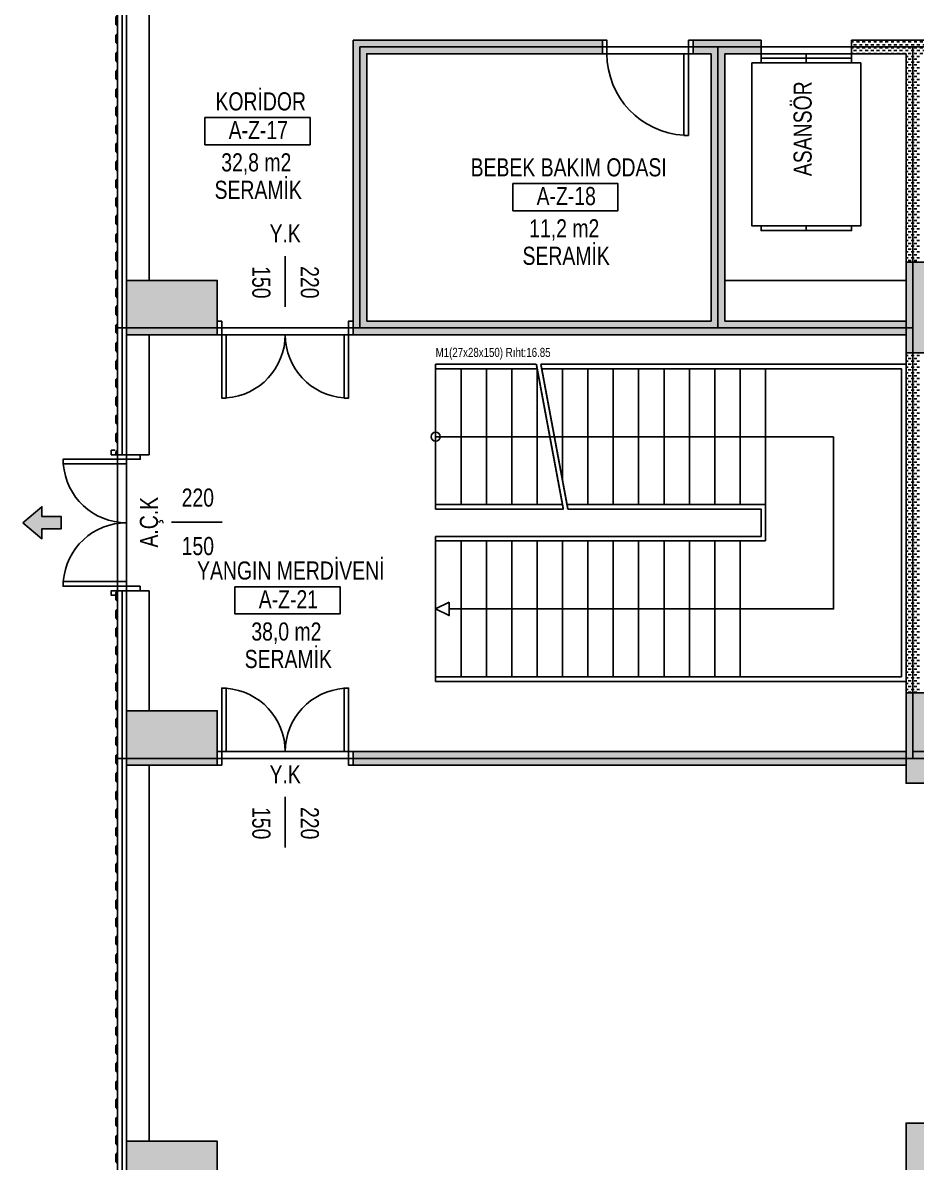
# Model space of a CAD drawing. Extents: x 259761 to 283296, y -701091 to -693683.
# Drawn here: x 259832 to 260818, y -699529 to -698271 of the extents above; entities that cross this region are included whole.
import ezdxf
from ezdxf.enums import TextEntityAlignment as Align

# ---------------------------------------------------------------- set-up
doc = ezdxf.new("R2010")
doc.units = 0
doc.header["$MEASUREMENT"] = 0
doc.layers.get('0').update_dxf_attribs({"linetype": 'CONTINUOUS'})
for name, color, linetype in [('A-DOOR', 193, 'CONTINUOUS'), ('A-WALL-SNWPNL', 200, 'CONTINUOUS'), ('MKDU0', 50, 'CONTINUOUS')]:
    doc.layers.add(name, color=color, linetype=linetype)
doc.styles.add('Fields_100', font='act_simplex.shx', dxfattribs={"width": 0.8, "height": 20})
doc.styles.add('Fields_50', font='act_simplex.shx', dxfattribs={"width": 0.8, "height": 10})
pattern_1 = [(0, (256351.4238, -647212.943), (3.175, 3.175), [3.175, -3.175])]

# ---------------------------------------------------------------- blocks, each defined once
blk = doc.blocks.new('Mahal kutusu_100')
at = {"color": 0}
blk.add_lwpolyline([(-58, 30), (58, 30), (58, 0), (-58, 0)], close=True, dxfattribs=at)
at = {"color": 0, "style": 'Fields_100', "width": 0.8}
for tag, p in [('MAHAL', (3.6, 37.9)), ('KOD', (0.9, 6.2)), ('ALAN', (-1.3, -29.4)), ('KAPLAMA', (0.8, -59.7))]:
    blk.add_attdef(tag, text='', height=20, dxfattribs=at).set_placement(p, align=Align.CENTER)
blk = doc.blocks.new('KAPI 150')
at = {"layer": 'A-DOOR'}
blk.add_line((145, 15), (5, 15), dxfattribs=at)
for points in [[(5, 15), (5, 85), (10, 85), (10, 15)], [(145, 15), (145, 85), (140, 85), (140, 15)]]:
    blk.add_lwpolyline(points, dxfattribs=at)
for points in [[(5, 0), (0, 0), (0, 15), (5, 15)], [(150, 0), (145, 0), (145, 15), (150, 15)]]:
    blk.add_lwpolyline(points, close=True, dxfattribs=at)
for centre, start, end in [((5, 15), 0, 85.904), ((145, 15), 94.096, 180)]:
    blk.add_arc(centre, 70, start, end, dxfattribs=at)
blk = doc.blocks.new('AÇK_01')
at = {"color": 0}
blk.add_lwpolyline([(28, 0), (-28, 0)], dxfattribs=at)
at = {"color": 0, "style": 'Fields_100', "width": 0.8}
blk.add_attdef('A.Ç.K.01', text='', height=20, rotation=90, dxfattribs=at).set_placement((-53, 0), align=Align.MIDDLE_CENTER)
for tag, p in [('W', (1, 17.2)), ('H', (1, -36.3))]:
    blk.add_attdef(tag, text='', height=20, dxfattribs=at).set_placement(p, align=Align.CENTER)
blk = doc.blocks.new('KAPI_100')
at = {"layer": 'A-DOOR'}
blk.add_line((5, 15), (95, 15), dxfattribs=at)
blk.add_lwpolyline([(95, 15), (95, 105), (90, 105), (90, 15)], dxfattribs=at)
for points in [[(0, 0), (5, 0), (5, 15), (0, 15)], [(95, 0), (100, 0), (100, 15), (95, 15)]]:
    blk.add_lwpolyline(points, close=True, dxfattribs=at)
blk.add_arc((95, 15), 90, 93.1847, 180, dxfattribs=at)
blk = doc.blocks.new('*U50')
at = {"layer": 'A-WALL-SNWPNL'}
blk.add_lwpolyline([(50, 1), (42, 1), (40, -1), (32, -1), (30, 1), (22, 1), (20, -1), (12, -1), (10, 1), (2, 1), (0, -1), (-8, -1), (-10, 1), (-18, 1), (-20, -1), (-28, -1), (-30, 1), (-38, 1), (-40, -1), (-48, -1), (-50, 1)], dxfattribs=at)
blk = doc.blocks.new('*U51')
at = {"layer": 'MKDU0', "color": 0, "linetype": 'ByBlock', "lineweight": -2, "transparency": 16777216}
for p in [(1700, 0), (1800, 0), (1900, 0), (2000, 0), (2100, 0)]:
    blk.add_blockref('*U50', p, dxfattribs=at)
blk = doc.blocks.new('*U22')
at = {"layer": 'A-WALL-SNWPNL'}
blk.add_lwpolyline([(50, 1), (42, 1), (40, -1), (32, -1), (30, 1), (22, 1), (20, -1), (12, -1), (10, 1), (2, 1), (0, -1), (-8, -1), (-10, 1), (-18, 1), (-20, -1), (-28, -1), (-30, 1), (-38, 1), (-40, -1), (-48, -1), (-50, 1)], dxfattribs=at)
blk = doc.blocks.new('*U23')
at = {"layer": 'MKDU0', "color": 0, "linetype": 'ByBlock', "lineweight": -2, "transparency": 16777216}
for p in [(0, 0), (100, 0), (200, 0), (300, 0), (400, 0), (500, 0), (600, 0), (700, 0), (800, 0), (900, 0), (1000, 0)]:
    blk.add_blockref('*U22', p, dxfattribs=at)

msp = doc.modelspace()

# ---------------------------------------------------------------- hatches: boundary and pattern name
at = {"layer": 'MKDU0', "ltscale": 0.03}
h = msp.add_hatch(dxfattribs=at)
h.set_pattern_fill('ANSI33', color=8)
h.set_pattern_definition([(45, (256351.424, -695852.415), (-4.490128, 4.490128), []), (45, (256355.914, -695852.415), (-4.490128, 4.490128), [3.175, -1.5875])])
h.paths.add_polyline_path([(260866.6, -698635.4), (260806.6, -698635.4), (260806.6, -698535.4), (260866.6, -698535.4)])
h.paths.add_polyline_path([(259946.6, -698615.4), (259946.6, -698555.4), (260046.6, -698555.4), (260046.6, -698615.4)])
h.paths.add_polyline_path([(261626.6, -698615.4), (261626.6, -698555.4), (261726.6, -698555.4), (261726.6, -698615.4)])
h.paths.add_polyline_path([(260866.6, -699585.4), (260806.6, -699585.4), (260806.6, -699485.4), (260866.6, -699485.4)])
h.paths.add_polyline_path([(260866.6, -699110.4), (260806.6, -699110.4), (260806.6, -699010.4), (260866.6, -699010.4)])
h.paths.add_polyline_path([(260866.6, -697685.4), (260806.6, -697685.4), (260806.6, -697585.4), (260866.6, -697585.4)])
h.paths.add_polyline_path([(260866.6, -697210.4), (260806.6, -697210.4), (260806.6, -697110.4), (260866.6, -697110.4)])
h.paths.add_polyline_path([(260866.6, -696735.4), (260806.6, -696735.4), (260806.6, -696635.4), (260866.6, -696635.4)])
h.paths.add_polyline_path([(260866.6, -695785.4), (260806.6, -695785.4), (260806.6, -695685.4), (260866.6, -695685.4)])
h.paths.add_polyline_path([(260866.6, -695310.4), (260806.6, -695310.4), (260806.6, -695210.4), (260866.6, -695210.4)])
h.paths.add_polyline_path([(260866.6, -694835.4), (260806.6, -694835.4), (260806.6, -694735.4), (260866.6, -694735.4)])
h.paths.add_polyline_path([(259946.6, -700055.4), (259946.6, -699995.4), (260046.6, -699995.4), (260046.6, -700055.4)])
h.paths.add_polyline_path([(260786.6, -700055.4), (260786.6, -699995.4), (260886.6, -699995.4), (260886.6, -700055.4)])
h.paths.add_polyline_path([(261626.6, -700055.4), (261626.6, -699995.4), (261726.6, -699995.4), (261726.6, -700055.4)])
h.paths.add_polyline_path([(259946.6, -699565.4), (259946.6, -699505.4), (260046.6, -699505.4), (260046.6, -699565.4)])
h.paths.add_polyline_path([(261626.6, -699565.4), (261626.6, -699505.4), (261726.6, -699505.4), (261726.6, -699565.4)])
h.paths.add_polyline_path([(259946.6, -699090.4), (259946.6, -699030.4), (260046.6, -699030.4), (260046.6, -699090.4)])
h.paths.add_polyline_path([(261626.6, -699090.4), (261626.6, -699030.4), (261726.6, -699030.4), (261726.6, -699090.4)])
h.paths.add_polyline_path([(259946.6, -698140.4), (259946.6, -698080.4), (260046.6, -698080.4), (260046.6, -698140.4)])
h.paths.add_polyline_path([(260786.6, -698140.4), (260786.6, -698080.4), (260886.6, -698080.4), (260886.6, -698140.4)])
h.paths.add_polyline_path([(261626.6, -698140.4), (261626.6, -698080.4), (261726.6, -698080.4), (261726.6, -698140.4)])
h.paths.add_polyline_path([(259946.6, -697665.4), (259946.6, -697605.4), (260046.6, -697605.4), (260046.6, -697665.4)])
h.paths.add_polyline_path([(261626.6, -697665.4), (261626.6, -697605.4), (261726.6, -697605.4), (261726.6, -697665.4)])
h.paths.add_polyline_path([(259946.6, -697190.4), (259946.6, -697130.4), (260046.6, -697130.4), (260046.6, -697190.4)])
h.paths.add_polyline_path([(261626.6, -697190.4), (261626.6, -697130.4), (261726.6, -697130.4), (261726.6, -697190.4)])
h.paths.add_polyline_path([(259946.6, -696715.4), (259946.6, -696655.4), (260046.6, -696655.4), (260046.6, -696715.4)])
h.paths.add_polyline_path([(261626.6, -696715.4), (261626.6, -696655.4), (261726.6, -696655.4), (261726.6, -696715.4)])
h.paths.add_polyline_path([(259946.6, -696240.4), (259946.6, -696180.4), (260046.6, -696180.4), (260046.6, -696240.4)])
h.paths.add_polyline_path([(260786.6, -696240.4), (260786.6, -696180.4), (260886.6, -696180.4), (260886.6, -696240.4)])
h.paths.add_polyline_path([(261626.6, -696240.4), (261626.6, -696180.4), (261726.6, -696180.4), (261726.6, -696240.4)])
h.paths.add_polyline_path([(259946.6, -695765.4), (259946.6, -695705.4), (260046.6, -695705.4), (260046.6, -695765.4)])
h.paths.add_polyline_path([(261626.6, -695765.4), (261626.6, -695705.4), (261726.6, -695705.4), (261726.6, -695765.4)])
h.paths.add_polyline_path([(259946.6, -695290.4), (259946.6, -695230.4), (260046.6, -695230.4), (260046.6, -695290.4)])
h.paths.add_polyline_path([(261626.6, -695290.4), (261626.6, -695230.4), (261726.6, -695230.4), (261726.6, -695290.4)])
h.paths.add_polyline_path([(259946.6, -694815.4), (259946.6, -694755.4), (260046.6, -694755.4), (260046.6, -694815.4)])
h.paths.add_polyline_path([(261626.6, -694815.4), (261626.6, -694755.4), (261726.6, -694755.4), (261726.6, -694815.4)])
h.paths.add_polyline_path([(259946.6, -694325.4), (259946.6, -694265.4), (260046.6, -694265.4), (260046.6, -694325.4)])
h.paths.add_polyline_path([(260786.6, -694325.4), (260786.6, -694265.4), (260886.6, -694265.4), (260886.6, -694325.4)])
h.paths.add_polyline_path([(261626.6, -694325.4), (261626.6, -694265.4), (261726.6, -694265.4), (261726.6, -694325.4)])
h = msp.add_hatch(dxfattribs=at)
h.set_pattern_fill('DASH', color=8)
h.set_pattern_definition(pattern_1)
h.paths.add_polyline_path([(260606.6, -698305.4), (260646.6, -698305.4), (260646.6, -698290.4), (260571.6, -698290.4), (260571.6, -698305.4), (260591.6, -698305.4), (260591.6, -698600.4), (260211.6, -698600.4), (260211.6, -698305.4), (260471.6, -698305.4), (260471.6, -698290.4), (260196.6, -698290.4), (260196.6, -698615.4), (260806.6, -698615.4), (260806.6, -698600.4), (260606.6, -698600.4)])
h = msp.add_hatch(dxfattribs=at)
h.set_pattern_fill('DASH', color=8)
h.set_pattern_definition(pattern_1)
h.paths.add_polyline_path([(260821.6, -698305.4), (260986.6, -698305.4), (260986.6, -698290.4), (260746.6, -698290.4), (260746.6, -698305.4), (260806.6, -698305.4), (260806.6, -698535.4), (260821.6, -698535.4)])
h = msp.add_hatch(dxfattribs=at)
h.set_pattern_fill('DASH', color=8)
h.set_pattern_definition(pattern_1)
h.paths.add_polyline_path([(260821.6, -698635.4), (260806.6, -698635.4), (260806.6, -699010.4), (260821.6, -699010.4)])
h = msp.add_hatch(color=8, dxfattribs=at)
h.dxf.hatch_style = 1
h.paths.add_polyline_path([(259832.1, -698822.9), (259853.2, -698840.6), (259853.2, -698829.6), (259874.4, -698829.6), (259874.4, -698816.1), (259853.2, -698816.1), (259853.2, -698805.2)])
h = msp.add_hatch(dxfattribs=at)
h.set_pattern_fill('DASH', color=8)
h.set_pattern_definition(pattern_1)
h.paths.add_polyline_path([(260806.6, -699075.4), (260196.6, -699075.4), (260196.6, -699090.4), (260806.6, -699090.4)])

# ---------------------------------------------------------------- linework, layer by layer
at = {"layer": 'MKDU0', "color": 8, "ltscale": 0.03}
for p, q in [((259946.6, -698555.4), (259946.6, -698140.4)), ((259971.6, -698140.4), (259971.6, -698555.4)), ((260471.6, -698305.4), (260471.6, -698290.4)), ((260646.6, -698290.4), (260571.6, -698290.4)), ((260571.6, -698305.4), (260571.6, -698290.4)), ((260591.6, -698600.4), (260591.6, -698305.4)), ((260646.6, -698305.4), (260606.6, -698305.4)), ((260606.6, -698600.4), (260606.6, -698305.4)), ((260806.6, -698305.4), (260746.6, -698305.4)), ((260806.6, -698535.4), (260806.6, -698305.4)), ((260606.6, -698555.4), (260806.6, -698555.4)), ((260591.6, -698600.4), (260211.6, -698600.4)), ((260806.6, -698600.4), (260606.6, -698600.4)), ((259946.6, -698747.9), (259946.6, -698615.4)), ((259971.6, -698615.4), (259971.6, -698747.9)), ((260806.6, -698635.4), (260806.6, -699010.4)), ((260398.7, -698647.9), (260287.6, -698647.9)), ((260399.6, -698652.9), (260287.6, -698652.9)), ((260806.6, -698647.9), (260403.7, -698647.9)), ((259946.6, -698747.9), (259936.6, -698747.9)), ((260427.6, -698802.9), (260287.6, -698802.9)), ((260287.6, -698802.9), (260287.6, -698807.9)), ((260651.6, -698802.9), (260432.6, -698802.9)), ((260651.6, -698842.9), (260651.6, -698802.9)), ((260287.6, -698842.9), (260287.6, -698837.9)), ((260651.6, -698842.9), (260287.6, -698842.9)), ((259946.6, -698897.9), (259936.6, -698897.9)), ((259936.6, -700055.4), (259936.6, -698897.9)), ((259971.6, -698897.9), (259946.6, -698897.9)), ((259946.6, -699030.4), (259946.6, -698897.9)), ((259971.6, -698897.9), (259971.6, -699030.4)), ((260287.6, -698992.9), (260287.6, -698997.9)), ((260806.6, -698997.9), (260287.6, -698997.9)), ((260046.6, -699075.4), (260046.6, -699090.4)), ((260806.6, -699075.4), (260196.6, -699075.4)), ((260196.6, -699075.4), (260196.6, -699090.4)), ((259946.6, -699505.4), (259946.6, -699090.4)), ((259971.6, -699090.4), (259971.6, -699505.4)), ((260806.6, -699090.4), (260196.6, -699090.4))]:
    msp.add_line(p, q, dxfattribs=at)
for points in [[(259936.6, -698747.9), (259936.6, -696522.9)], [(259941.6, -698747.9), (259941.6, -696522.9)], [(260806.6, -698615.4), (260196.6, -698615.4), (260196.6, -698290.4), (260471.6, -698290.4)], [(260646.6, -698305.4), (260646.6, -698290.4)], [(260746.6, -698305.4), (260746.6, -698290.4), (260986.6, -698290.4)], [(260211.6, -698600.4), (260211.6, -698305.4), (260471.6, -698305.4)], [(260571.6, -698305.4), (260591.6, -698305.4)], [(260646.6, -698315.4), (260636.6, -698315.4), (260636.6, -698495.4), (260756.6, -698495.4), (260756.6, -698315.4), (260746.6, -698315.4)], [(260287.6, -698652.9), (260287.6, -698647.9)], [(260404.6, -698652.9), (260801.6, -698652.9), (260801.6, -698992.9), (260287.6, -698992.9)], [(260287.6, -698652.9), (260287.6, -698802.9)], [(260315.6, -698652.9), (260315.6, -698802.9)], [(260343.6, -698652.9), (260343.6, -698802.9)], [(260371.6, -698652.9), (260371.6, -698802.9)], [(260399.6, -698652.9), (260399.6, -698802.9)], [(260427.6, -698652.9), (260427.6, -698776.1)], [(260455.6, -698652.9), (260455.6, -698802.9)], [(260483.6, -698652.9), (260483.6, -698802.9)], [(260511.6, -698652.9), (260511.6, -698802.9)], [(260539.6, -698652.9), (260539.6, -698802.9)], [(260567.6, -698652.9), (260567.6, -698802.9)], [(260595.6, -698652.9), (260595.6, -698802.9)], [(260623.6, -698652.9), (260623.6, -698802.9)], [(260651.6, -698652.9), (260651.6, -698802.9)], [(260806.6, -698647.9), (260806.6, -698997.9)], [(259934.6, -698747.9), (259934.6, -698744.9), (259936.6, -698742.9), (259936.6, -698734.9), (259934.6, -698732.9), (259934.6, -698724.9), (259936.6, -698722.9)], [(260726.6, -698727.9), (260287.6, -698727.9)], [(260726.6, -698727.9), (260726.6, -698917.9), (260302.6, -698917.9)], [(259946.6, -698752.9), (259946.6, -698747.9), (259929.6, -698747.9), (259929.6, -698742.9), (259934.1, -698742.9)], [(259946.6, -698747.9), (259971.6, -698747.9)], [(260287.6, -698807.9), (260428.5, -698807.9)], [(260433.5, -698807.9), (260646.6, -698807.9), (260646.6, -698837.9), (260287.6, -698837.9)], [(260287.6, -698842.9), (260287.6, -698992.9)], [(260315.6, -698842.9), (260315.6, -698992.9)], [(260343.6, -698842.9), (260343.6, -698992.9)], [(260371.6, -698842.9), (260371.6, -698992.9)], [(260399.6, -698842.9), (260399.6, -698992.9)], [(260427.6, -698842.9), (260427.6, -698992.9)], [(260455.6, -698842.9), (260455.6, -698992.9)], [(260483.6, -698842.9), (260483.6, -698992.9)], [(260511.6, -698842.9), (260511.6, -698992.9)], [(260539.6, -698842.9), (260539.6, -698992.9)], [(260567.6, -698842.9), (260567.6, -698992.9)], [(260595.6, -698842.9), (260595.6, -698992.9)], [(260623.6, -698842.9), (260623.6, -698992.9)], [(259946.6, -698892.9), (259946.6, -698897.9), (259929.6, -698897.9), (259929.6, -698902.9), (259934.1, -698902.9)], [(259941.6, -700055.4), (259941.6, -698897.9)]]:
    msp.add_lwpolyline(points, dxfattribs=at)
for points in [[(259936.6, -698607.9), (259936.6, -698132.9), (260879.1, -698132.9), (260879.1, -698050.4), (261044.1, -698050.4), (261044.1, -698132.9), (261719.1, -698132.9), (261719.1, -698297.9), (260204.1, -698297.9), (260204.1, -698607.9)], [(260204.1, -698607.9), (260599.1, -698607.9), (260599.1, -698297.9), (260204.1, -698297.9)], [(260814.1, -698607.9), (260599.1, -698607.9), (260599.1, -698297.9), (260814.1, -698297.9)], [(260814.1, -698297.9), (261266.6, -698297.9), (261266.6, -699075.4), (260814.1, -699075.4)], [(260646.6, -698305.4), (260646.6, -698310.4), (260696.6, -698310.4), (260696.6, -698305.4)], [(260646.6, -698310.4), (260646.6, -698315.4), (260696.6, -698315.4), (260696.6, -698310.4)], [(260696.6, -698305.4), (260696.6, -698310.4), (260746.6, -698310.4), (260746.6, -698305.4)], [(260696.6, -698310.4), (260696.6, -698315.4), (260746.6, -698315.4), (260746.6, -698310.4)], [(260646.6, -698495.4), (260646.6, -698500.4), (260696.6, -698500.4), (260696.6, -698495.4)], [(260696.6, -698495.4), (260696.6, -698500.4), (260746.6, -698500.4), (260746.6, -698495.4)], [(260866.6, -698635.4), (260806.6, -698635.4), (260806.6, -698535.4), (260866.6, -698535.4)], [(259946.6, -698615.4), (259946.6, -698555.4), (260046.6, -698555.4), (260046.6, -698615.4)], [(260814.1, -699082.9), (259936.6, -699082.9), (259936.6, -698607.9), (260814.1, -698607.9)], [(259832.1, -698822.9), (259853.2, -698840.6), (259853.2, -698829.6), (259874.4, -698829.6), (259874.4, -698816.1), (259853.2, -698816.1), (259853.2, -698805.2)], [(260302.6, -698910.4), (260302.6, -698925.4), (260287.6, -698917.9)], [(260866.6, -699110.4), (260806.6, -699110.4), (260806.6, -699010.4), (260866.6, -699010.4)], [(259946.6, -699090.4), (259946.6, -699030.4), (260046.6, -699030.4), (260046.6, -699090.4)], [(259936.6, -700065.4), (261719.1, -700065.4), (261719.1, -699082.9), (259936.6, -699082.9)], [(260866.6, -699585.4), (260806.6, -699585.4), (260806.6, -699485.4), (260866.6, -699485.4)], [(259946.6, -699565.4), (259946.6, -699505.4), (260046.6, -699505.4), (260046.6, -699565.4)]]:
    msp.add_lwpolyline(points, close=True, dxfattribs=at)
at = {"layer": 'MKDU0', "color": 8, "ltscale": 0.03, "const_width": 2}
for points in [[(260398.7, -698647.9), (260428.5, -698807.9)], [(260403.7, -698647.9), (260433.5, -698807.9)]]:
    msp.add_lwpolyline(points, dxfattribs=at)
at = {"layer": 'MKDU0', "color": 8, "ltscale": 0.03}
msp.add_circle((260287.6, -698727.9), 5, dxfattribs=at)

# ---------------------------------------------------------------- block references
for name, p, rotation in [('*U51', (259935.6, -696572.9), 270), ('KAPI 150', (259961.6, -698897.9), 90), ('*U23', (259935.6, -698947.9), 270)]:
    msp.add_blockref(name, p, dxfattribs=dict(at, rotation=rotation))
at = {"layer": 'MKDU0', "color": 8, "ltscale": 0.03, "xscale": -1, "rotation": 180}
for name, p in [('KAPI_100', (260471.6, -698290.4)), ('KAPI 150', (260046.6, -698600.4))]:
    msp.add_blockref(name, p, dxfattribs=at)
at = {"layer": 'MKDU0', "color": 8, "ltscale": 0.03}
for name, p, values in [('Mahal kutusu_100', (260091, -698405.8), {'MAHAL': 'KORİDOR', 'KOD': 'A-Z-17', 'ALAN': '32,8 m2', 'KAPLAMA': 'SERAMİK'}), ('Mahal kutusu_100', (260430.8, -698478.6), {'MAHAL': 'BEBEK BAKIM ODASI', 'KOD': 'A-Z-18', 'ALAN': '11,2 m2', 'KAPLAMA': 'SERAMİK'}), ('AÇK_01', (260024.2, -698822.3), {'A.Ç.K.01': 'A.Ç.K', 'H': '150', 'W': '220'}), ('Mahal kutusu_100', (260124.2, -698923.5), {'MAHAL': 'YANGIN MERDİVENİ', 'KOD': 'A-Z-21', 'ALAN': '38,0 m2', 'KAPLAMA': 'SERAMİK'})]:
    msp.add_blockref(name, p, dxfattribs=at).add_auto_attribs(values)
at = {"layer": 'MKDU0', "color": 8, "ltscale": 0.03, "rotation": 270}
for p in [(260121.6, -698556.6), (260121.6, -699153.4)]:
    msp.add_blockref('AÇK_01', p, dxfattribs=at).add_auto_attribs({'A.Ç.K.01': 'Y.K', 'H': '150', 'W': '220'})
at = {"layer": 'MKDU0', "color": 8, "ltscale": 0.03}
msp.add_blockref('KAPI 150', (260046.6, -699090.4), dxfattribs=at)

# ---------------------------------------------------------------- texts
at = {"layer": 'MKDU0', "color": 8, "ltscale": 0.03, "insert": (260682.5, -698388.1), "char_height": 20, "attachment_point": 2, "rotation": 90, "style": 'Fields_100'}
msp.add_mtext_dynamic_manual_height_columns('ASANSÖR', width=436.665, gutter_width=100, heights=[0], dxfattribs=at)
at = {"layer": 'MKDU0', "color": 8, "ltscale": 0.03, "insert": (260287.6, -698642.9), "char_height": 10, "attachment_point": 7, "style": 'Fields_50'}
msp.add_mtext_dynamic_manual_height_columns('\\pt140;M1(27x28x150) R{\\fArial|b0|i0|c162|p34;ı}ht:16.85', width=230.628, gutter_width=100, heights=[0], dxfattribs=at)

doc.saveas('drawing.dxf')
